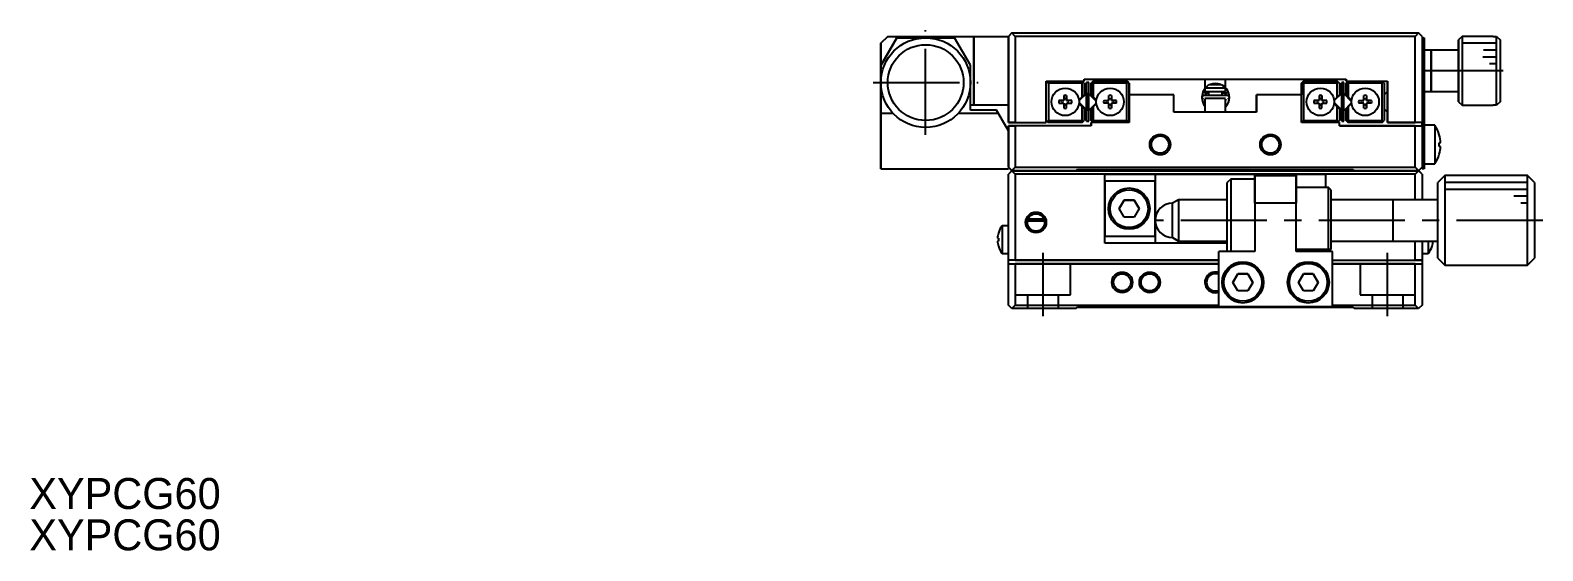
# Model space of a CAD drawing. Extents: x -29 to 387, y 4 to 271.
# Drawn here: x -28.6 to 190.7, y 4.2 to 79.8 of the extents above; entities that cross this region are included whole.
import ezdxf

# ---------------------------------------------------------------- set-up
doc = ezdxf.new("R2010")
doc.units = 0
doc.header["$LTSCALE"] = 10
doc.linetypes.add('CENTER', pattern=[2, 1.25, -0.25, 0.25, -0.25])
doc.linetypes.add('DASHED', pattern=[3.5, 2, -1.5])
doc.layers.get('0').update_dxf_attribs({"linetype": 'CONTINUOUS'})
doc.layers.add('CENTER', color=1, linetype='CENTER')
doc.styles.get("Standard").update_dxf_attribs({"font": 'FGP教科書体NT-M'})

msp = doc.modelspace()

# ---------------------------------------------------------------- linework, layer by layer
at = {"color": 7, "linetype": 'CONTINUOUS'}
for p, q in [((113.727637, 79.352877), (113.227637, 78.852877)), ((113.227637, 78.852877), (113.727637, 79.352877)), ((113.227637, 78.852877), (113.727637, 79.352877)), ((114.227637, 78.852877), (113.727637, 79.352877)), ((113.727637, 79.352877), (172.727637, 79.352877)), ((172.727637, 79.352877), (172.227637, 78.852877)), ((173.227637, 78.852877), (172.727637, 79.352877)), ((95.727637, 78.852877), (94.727637, 77.852877)), ((94.727637, 77.852877), (95.727637, 78.852877)), ((94.727637, 77.852877), (95.727637, 78.852877)), ((97.037038, 78.652877), (94.727637, 74.652877)), ((94.727637, 74.652877), (97.037038, 78.652877)), ((94.727637, 74.652877), (97.037038, 78.652877)), ((94.727637, 74.652877), (94.727637, 77.852877)), ((94.727637, 77.852877), (94.727637, 74.652877)), ((94.727637, 77.852877), (94.727637, 59.652877)), ((94.727637, 76.852877), (94.727637, 74.652877)), ((94.727637, 76.852877), (94.727637, 74.652877)), ((95.727637, 78.852877), (108.227637, 78.852877)), ((95.727637, 78.852877), (113.227637, 78.852877)), ((97.037038, 78.652877), (101.227637, 78.652877)), ((97.037038, 78.652877), (105.433408, 78.652877)), ((101.227637, 78.652877), (105.433408, 78.652877)), ((107.727637, 74.679157), (105.433408, 78.652877)), ((108.227637, 68.852877), (108.227637, 78.852877)), ((108.227637, 78.852877), (108.227637, 68.852877)), ((108.227637, 78.852877), (113.227637, 78.852877)), ((108.227637, 78.852877), (108.227637, 68.852877)), ((108.227637, 76.852877), (108.227637, 70.852877)), ((108.227637, 76.852877), (108.227637, 70.852877)), ((113.227637, 66.352877), (113.227637, 78.852877)), ((113.227637, 78.852877), (113.227637, 66.352877)), ((114.227637, 78.852877), (114.227637, 66.352877)), ((172.227637, 78.852877), (114.227637, 78.852877)), ((172.227637, 66.352877), (172.227637, 78.852877)), ((173.227637, 78.852877), (173.227637, 66.352877)), ((173.227637, 78.852877), (173.227637, 59.652877)), ((173.227637, 78.652877), (173.527637, 78.652877)), ((173.527637, 78.652877), (173.527637, 76.652877)), ((173.527637, 78.652877), (173.527637, 59.652877)), ((174.527637, 76.852877), (173.527637, 76.852877)), ((178.527637, 76.852877), (173.527637, 76.852877)), ((174.527637, 70.852877), (174.527637, 76.852877)), ((178.527637, 76.852877), (174.527637, 76.852877)), ((174.527637, 76.852877), (174.527637, 70.852877)), ((174.527637, 76.852877), (174.527637, 70.852877)), ((179.027637, 78.852877), (178.527637, 78.352877)), ((178.527637, 76.852877), (178.527637, 78.352877)), ((178.527637, 69.352877), (178.527637, 78.352877)), ((178.527637, 78.352877), (178.527637, 69.352877)), ((178.527637, 70.852877), (178.527637, 76.852877)), ((178.527637, 76.852877), (178.527637, 70.852877)), ((183.527637, 78.852877), (179.027637, 78.852877)), ((179.027637, 78.852877), (179.027637, 68.852877)), ((183.527637, 78.852877), (183.527637, 78.836851)), ((183.527637, 78.836851), (184.027637, 78.836851)), ((184.027637, 68.868903), (184.027637, 78.836851)), ((184.027637, 78.836851), (184.527637, 78.335064)), ((184.527637, 78.335064), (184.527637, 69.37069)), ((94.727637, 74.652877), (94.727637, 72.152877)), ((94.727637, 72.152877), (94.727637, 74.652877)), ((107.727637, 72.152877), (107.727637, 74.679157)), ((107.727637, 68.152877), (107.727637, 74.679157)), ((173.527637, 61.652877), (173.527637, 76.652877)), ((124.227637, 72.652877), (162.227637, 72.652877)), ((124.227637, 72.352877), (124.227637, 72.652877)), ((141.727637, 72.652877), (141.727637, 71.352877)), ((141.727637, 72.652877), (141.727637, 70.852877)), ((144.727637, 71.387366), (144.727637, 72.652877)), ((162.227637, 72.652877), (162.227637, 72.352877)), ((162.227637, 72.352877), (162.227637, 72.652877)), ((162.227637, 72.352877), (162.227637, 72.652877)), ((94.727637, 72.152877), (94.727637, 67.652877)), ((94.727637, 67.652877), (94.727637, 72.152877)), ((107.727637, 68.152877), (107.727637, 72.152877)), ((118.727637, 72.352877), (124.227637, 72.352877)), ((118.727637, 66.352877), (118.727637, 72.352877)), ((119.027637, 72.352877), (118.727637, 72.052877)), ((118.877637, 72.202877), (118.727637, 72.052877)), ((118.727637, 72.052877), (118.877637, 72.202877)), ((118.877637, 72.202877), (119.027637, 72.352877)), ((119.027637, 72.352877), (118.877637, 72.202877)), ((119.027637, 72.052877), (118.877637, 72.202877)), ((119.027637, 72.052877), (119.027637, 66.652877)), ((123.927637, 72.052877), (119.027637, 72.052877)), ((121.277637, 70.281586), (121.277637, 69.552877)), ((121.677637, 69.552877), (121.677637, 70.281586)), ((121.677637, 70.281586), (121.677637, 69.739269)), ((121.677637, 70.281586), (121.677637, 69.552877)), ((123.463383, 69.591226), (124.227637, 70.355479)), ((124.55086, 70.590314), (123.4902, 69.529654)), ((123.927637, 72.352877), (124.077637, 72.202877)), ((124.227637, 72.052877), (123.927637, 72.352877)), ((124.077637, 72.202877), (123.927637, 72.052877)), ((123.927637, 70.055479), (123.927637, 72.052877)), ((123.927637, 70.055479), (124.227637, 70.355479)), ((124.227637, 72.052877), (124.077637, 72.202877)), ((124.227637, 72.052877), (124.227637, 70.355479)), ((124.577637, 70.612772), (124.577637, 72.152877)), ((124.577637, 66.552877), (124.577637, 72.152877)), ((124.877637, 72.152877), (124.577637, 72.152877)), ((124.577637, 66.552877), (124.577637, 72.152877)), ((124.577637, 70.652877), (124.577637, 68.052877)), ((124.577637, 70.612772), (124.577637, 70.652877)), ((124.577637, 70.652877), (124.577637, 70.612772)), ((124.577637, 70.612772), (124.577637, 70.652877)), ((124.577637, 70.652877), (124.577637, 70.612772)), ((124.577637, 70.612772), (124.577637, 70.652877)), ((124.577637, 70.652877), (124.577637, 70.612772)), ((124.577637, 70.612772), (124.577637, 70.652877)), ((124.577637, 70.652877), (124.577637, 70.612772)), ((124.577637, 70.612772), (124.577637, 70.652877)), ((124.577637, 70.652877), (124.577637, 70.612772)), ((124.577637, 70.612772), (124.577637, 70.652877)), ((124.577637, 70.652877), (124.577637, 70.612772)), ((124.577637, 70.612772), (124.577637, 70.652877)), ((124.577637, 70.652877), (124.577637, 70.612772)), ((124.577637, 70.612772), (124.577637, 70.652877)), ((124.577637, 70.652877), (124.577637, 70.612772)), ((124.577637, 70.612772), (124.577637, 70.652877)), ((124.577637, 70.652877), (124.577637, 70.612772)), ((124.577637, 70.612772), (124.577637, 70.652877)), ((124.577637, 70.652877), (124.577637, 70.612772)), ((124.577637, 70.612772), (124.577637, 70.652877)), ((124.577637, 70.652877), (124.577637, 70.612772)), ((124.577637, 70.612772), (124.577637, 70.652877)), ((124.877637, 66.552877), (124.877637, 72.152877)), ((124.877637, 70.54638), (125.399388, 70.024629)), ((124.877637, 70.54638), (125.965073, 69.458943)), ((125.965073, 69.529654), (124.904413, 70.590314)), ((125.527637, 72.352877), (125.227637, 72.052877)), ((125.377637, 72.202877), (125.227637, 72.052877)), ((125.227637, 72.052877), (125.377637, 72.202877)), ((125.227637, 70.355479), (125.227637, 72.052877)), ((125.227637, 72.052877), (125.227637, 70.355479)), ((125.227637, 72.052877), (125.227637, 70.355479)), ((125.527637, 70.055479), (125.227637, 70.355479)), ((125.227637, 70.355479), (125.527637, 70.055479)), ((125.99189, 69.591226), (125.227637, 70.355479)), ((125.377637, 72.202877), (125.527637, 72.352877)), ((125.527637, 72.352877), (125.377637, 72.202877)), ((125.527637, 72.052877), (125.377637, 72.202877)), ((125.527637, 72.352877), (130.427637, 72.352877)), ((125.527637, 72.052877), (125.527637, 70.055479)), ((130.427637, 72.052877), (125.527637, 72.052877)), ((127.777637, 69.552877), (127.777637, 70.281586)), ((128.177637, 70.281586), (128.177637, 69.552877)), ((128.177637, 70.281586), (128.177637, 69.739269)), ((128.177637, 70.281586), (128.177637, 69.552877)), ((130.427637, 72.352877), (130.577637, 72.202877)), ((130.727637, 72.052877), (130.427637, 72.352877)), ((130.577637, 72.202877), (130.427637, 72.052877)), ((130.427637, 66.652877), (130.427637, 72.052877)), ((130.727637, 72.052877), (130.577637, 72.202877)), ((130.727637, 72.052877), (130.727637, 70.352877)), ((130.727637, 66.352877), (130.727637, 72.052877)), ((130.727637, 70.352877), (130.727637, 66.352877)), ((137.227637, 70.352877), (130.727637, 70.352877)), ((137.227637, 67.852877), (137.227637, 70.352877)), ((141.424659, 70.737255), (141.286133, 70.03479)), ((141.387589, 70.543794), (141.386375, 70.50681)), ((141.386375, 70.50681), (141.387007, 70.469813)), ((141.387007, 70.469813), (141.389486, 70.432894)), ((141.390649, 70.580674), (141.387589, 70.543794)), ((141.389486, 70.432894), (141.393805, 70.396141)), ((141.395546, 70.61736), (141.390649, 70.580674)), ((141.393805, 70.396141), (141.399953, 70.359645)), ((141.40227, 70.653762), (141.395546, 70.61736)), ((141.399953, 70.359645), (141.407915, 70.323496)), ((141.410805, 70.689792), (141.40227, 70.653762)), ((141.407915, 70.323496), (141.417673, 70.287781)), ((141.42113, 70.72536), (141.410805, 70.689792)), ((141.417673, 70.287781), (141.429203, 70.252588)), ((141.43322, 70.760378), (141.42113, 70.72536)), ((141.429203, 70.252588), (141.435774, 70.234821)), ((141.446273, 70.792959), (141.43322, 70.760378)), ((141.448062, 70.794982), (141.446273, 70.792959)), ((141.727393, 71.258036), (141.447361, 70.792675)), ((141.451397, 70.796323), (141.448062, 70.794982)), ((141.484521, 70.874252), (141.448511, 70.795305)), ((141.45122, 70.801799), (141.734411, 70.71411)), ((141.456257, 70.796974), (141.451397, 70.796323)), ((141.462609, 70.796929), (141.456257, 70.796974)), ((141.470408, 70.79619), (141.462609, 70.796929)), ((141.479603, 70.794762), (141.470408, 70.79619)), ((141.490131, 70.792653), (141.479603, 70.794762)), ((141.50192, 70.789879), (141.490131, 70.792653)), ((141.514891, 70.786458), (141.50192, 70.789879)), ((141.528955, 70.782413), (141.514891, 70.786458)), ((141.544018, 70.777772), (141.528955, 70.782413)), ((145.034619, 70.255251), (141.534619, 70.255251)), ((141.559976, 70.772566), (141.544018, 70.777772)), ((141.576722, 70.766831), (141.559976, 70.772566)), ((141.594142, 70.760605), (141.576722, 70.766831)), ((141.612118, 70.753932), (141.594142, 70.760605)), ((141.630528, 70.746855), (141.612118, 70.753932)), ((141.649247, 70.739423), (141.630528, 70.746855)), ((141.668148, 70.731687), (141.649247, 70.739423)), ((141.687103, 70.723698), (141.668148, 70.731687)), ((141.705983, 70.715512), (141.687103, 70.723698)), ((141.72466, 70.707183), (141.705983, 70.715512)), ((141.743007, 70.698769), (141.72466, 70.707183)), ((141.781953, 71.352877), (141.727637, 71.352877)), ((141.727637, 71.352877), (141.727637, 71.257637)), ((141.727637, 71.352877), (141.727637, 70.852877)), ((144.727637, 71.352877), (141.727637, 71.352877)), ((141.727637, 70.852877), (144.727637, 70.852877)), ((141.734411, 70.71411), (141.908736, 70.605485)), ((141.760901, 70.690326), (141.743007, 70.698769)), ((141.778219, 70.681911), (141.760901, 70.690326)), ((141.794844, 70.673582), (141.778219, 70.681911)), ((141.781953, 71.352877), (142.311121, 71.852877)), ((144.67332, 71.352877), (141.781953, 71.352877)), ((141.810664, 70.665395), (141.794844, 70.673582)), ((141.82557, 70.657406), (141.810664, 70.665395)), ((141.839463, 70.649668), (141.82557, 70.657406)), ((141.852247, 70.642235), (141.839463, 70.649668)), ((141.863836, 70.635157), (141.852247, 70.642235)), ((141.874151, 70.628481), (141.863836, 70.635157)), ((141.883122, 70.622254), (141.874151, 70.628481)), ((141.890689, 70.616517), (141.883122, 70.622254)), ((141.886378, 70.504543), (141.886882, 70.516966)), ((141.886515, 70.492116), (141.886378, 70.504543)), ((141.887292, 70.479717), (141.886515, 70.492116)), ((141.886882, 70.516966), (141.888026, 70.529348)), ((141.888705, 70.467382), (141.887292, 70.479717)), ((141.888026, 70.529348), (141.889807, 70.541657)), ((141.890749, 70.455143), (141.888705, 70.467382)), ((141.889807, 70.541657), (141.89222, 70.553857)), ((141.8968, 70.611309), (141.890689, 70.616517)), ((141.893416, 70.443034), (141.890749, 70.455143)), ((141.89222, 70.553857), (141.895258, 70.565915)), ((141.896697, 70.431087), (141.893416, 70.443034)), ((141.895258, 70.565915), (141.89891, 70.577798)), ((141.900582, 70.419332), (141.896697, 70.431087)), ((141.901413, 70.606666), (141.8968, 70.611309)), ((141.89891, 70.577798), (141.903166, 70.589475)), ((141.905056, 70.407802), (141.900582, 70.419332)), ((141.904498, 70.602619), (141.901413, 70.606666)), ((141.903166, 70.589475), (141.905889, 70.596103)), ((141.903465, 70.593226), (141.906382, 70.600044)), ((141.906215, 70.59764), (141.904498, 70.602619)), ((141.904801, 70.596387), (142.04636, 70.853164)), ((141.910105, 70.396523), (141.905056, 70.407802)), ((141.915714, 70.385525), (141.910105, 70.396523)), ((141.921866, 70.374834), (141.915714, 70.385525)), ((141.928541, 70.364476), (141.921866, 70.374834)), ((141.935721, 70.354475), (141.928541, 70.364476)), ((141.930512, 70.652877), (142.227637, 70.652877)), ((141.943385, 70.344853), (141.935721, 70.354475)), ((141.951512, 70.335632), (141.943385, 70.344853)), ((141.96008, 70.326833), (141.951512, 70.335632)), ((141.969066, 70.318474), (141.96008, 70.326833)), ((141.978446, 70.310573), (141.969066, 70.318474)), ((141.988197, 70.303148), (141.978446, 70.310573)), ((141.998295, 70.296212), (141.988197, 70.303148)), ((142.008714, 70.289781), (141.998295, 70.296212)), ((142.019429, 70.283868), (142.008714, 70.289781)), ((142.030415, 70.278483), (142.019429, 70.283868)), ((142.041646, 70.273639), (142.030415, 70.278483)), ((142.053095, 70.269344), (142.041646, 70.273639)), ((142.064736, 70.265608), (142.053095, 70.269344)), ((142.076543, 70.262437), (142.064736, 70.265608)), ((142.088488, 70.259838), (142.076543, 70.262437)), ((142.100545, 70.257816), (142.088488, 70.259838)), ((142.112686, 70.256376), (142.100545, 70.257816)), ((142.124883, 70.25552), (142.112686, 70.256376)), ((142.136466, 70.255251), (142.124883, 70.25552)), ((142.227637, 70.852877), (142.227637, 70.255251)), ((142.227637, 70.852877), (142.227637, 70.255251)), ((142.227637, 70.652877), (142.227637, 70.255251)), ((142.311121, 71.852877), (144.144152, 71.852877)), ((144.144152, 71.852877), (144.67332, 71.352877)), ((144.227637, 70.255251), (144.227637, 70.852877)), ((144.227637, 70.255251), (144.227637, 70.852877)), ((144.227637, 70.652877), (144.638718, 70.652877)), ((144.227637, 70.255251), (144.227637, 70.652877)), ((144.437675, 70.255301), (144.432772, 70.255251)), ((144.449895, 70.255836), (144.437675, 70.255301)), ((144.462077, 70.256958), (144.449895, 70.255836)), ((144.474196, 70.258665), (144.462077, 70.256958)), ((144.486223, 70.260954), (144.474196, 70.258665)), ((144.498131, 70.263821), (144.486223, 70.260954)), ((144.509892, 70.267261), (144.498131, 70.263821)), ((144.52148, 70.271267), (144.509892, 70.267261)), ((144.532866, 70.275833), (144.52148, 70.271267)), ((144.523477, 70.85291), (144.764716, 70.255261)), ((144.544023, 70.28095), (144.532866, 70.275833)), ((144.554926, 70.286607), (144.544023, 70.28095)), ((144.565547, 70.292795), (144.554926, 70.286607)), ((144.57586, 70.299499), (144.565547, 70.292795)), ((144.585839, 70.306708), (144.57586, 70.299499)), ((144.595459, 70.314406), (144.585839, 70.306708)), ((144.604694, 70.322577), (144.595459, 70.314406)), ((144.613519, 70.331203), (144.604694, 70.322577)), ((144.621911, 70.340265), (144.613519, 70.331203)), ((144.629846, 70.349743), (144.621911, 70.340265)), ((144.637302, 70.359616), (144.629846, 70.349743)), ((144.644258, 70.36986), (144.637302, 70.359616)), ((144.650692, 70.38045), (144.644258, 70.36986)), ((144.656586, 70.39136), (144.650692, 70.38045)), ((144.661922, 70.402563), (144.656586, 70.39136)), ((144.666683, 70.41403), (144.661922, 70.402563)), ((144.663348, 70.596103), (144.66807, 70.584223)), ((144.665245, 70.603435), (144.859629, 70.657169)), ((144.670853, 70.425732), (144.666683, 70.41403)), ((144.66807, 70.584223), (144.672042, 70.572488)), ((144.674421, 70.437637), (144.670853, 70.425732)), ((144.672042, 70.572488), (144.675411, 70.560557)), ((144.727637, 71.352877), (144.67332, 71.352877)), ((144.677374, 70.449714), (144.674421, 70.437637)), ((144.675411, 70.560557), (144.678166, 70.548459)), ((144.679702, 70.461929), (144.677374, 70.449714)), ((144.678166, 70.548459), (144.680296, 70.536228)), ((144.681399, 70.474249), (144.679702, 70.461929)), ((144.680296, 70.536228), (144.681795, 70.523896)), ((144.682459, 70.48664), (144.681399, 70.474249)), ((144.681795, 70.523896), (144.682657, 70.511499)), ((144.682879, 70.499068), (144.682459, 70.48664)), ((144.682657, 70.511499), (144.682879, 70.499068)), ((144.727637, 70.852877), (144.727637, 71.352877)), ((144.859629, 70.657169), (145.117593, 70.795381)), ((145.106889, 70.784516), (145.12329, 70.791421)), ((145.145586, 70.733151), (145.122965, 70.792959)), ((149.227637, 70.352877), (149.227637, 67.852877)), ((155.727637, 70.352877), (149.227637, 70.352877)), ((149.227637, 67.852877), (149.227637, 70.352877)), ((149.227637, 67.852877), (149.227637, 70.352877)), ((156.027637, 72.352877), (155.727637, 72.052877)), ((155.877637, 72.202877), (155.727637, 72.052877)), ((155.727637, 72.052877), (155.877637, 72.202877)), ((155.727637, 70.352877), (155.727637, 72.052877)), ((155.727637, 72.052877), (155.727637, 70.352877)), ((155.727637, 66.352877), (155.727637, 72.052877)), ((155.727637, 66.352877), (155.727637, 70.352877)), ((155.877637, 72.202877), (156.027637, 72.352877)), ((156.027637, 72.352877), (155.877637, 72.202877)), ((156.027637, 72.052877), (155.877637, 72.202877)), ((156.027637, 72.352877), (160.927637, 72.352877)), ((156.027637, 72.052877), (156.027637, 66.652877)), ((160.927637, 72.052877), (156.027637, 72.052877)), ((158.277637, 70.281586), (158.277637, 69.552877)), ((158.677637, 69.552877), (158.677637, 70.281586)), ((158.677637, 70.281586), (158.677637, 69.739269)), ((158.677637, 70.281586), (158.677637, 69.552877)), ((160.463383, 69.591226), (161.227637, 70.355479)), ((161.55086, 70.590314), (160.4902, 69.529654)), ((160.927637, 72.352877), (161.077637, 72.202877)), ((161.227637, 72.052877), (160.927637, 72.352877)), ((161.077637, 72.202877), (160.927637, 72.052877)), ((160.927637, 70.055479), (160.927637, 72.052877)), ((160.927637, 70.055479), (161.227637, 70.355479)), ((161.227637, 72.052877), (161.077637, 72.202877)), ((161.227637, 72.052877), (161.227637, 70.355479)), ((161.577637, 70.612772), (161.577637, 72.152877)), ((161.577637, 66.552877), (161.577637, 72.152877)), ((161.877637, 72.152877), (161.577637, 72.152877)), ((161.577637, 66.552877), (161.577637, 72.152877)), ((161.577637, 70.612772), (161.577637, 70.652877)), ((161.577637, 70.652877), (161.577637, 70.612772)), ((161.577637, 70.612772), (161.577637, 70.652877)), ((161.577637, 70.652877), (161.577637, 70.612772)), ((161.577637, 70.612772), (161.577637, 70.652877)), ((161.577637, 70.652877), (161.577637, 70.612772)), ((161.577637, 70.612772), (161.577637, 70.652877)), ((161.577637, 70.652877), (161.577637, 70.612772)), ((161.577637, 70.612772), (161.577637, 70.652877)), ((161.577637, 70.652877), (161.577637, 70.612772)), ((161.577637, 70.612772), (161.577637, 70.652877)), ((161.577637, 70.652877), (161.577637, 70.612772)), ((161.577637, 70.612772), (161.577637, 70.652877)), ((161.577637, 70.652877), (161.577637, 70.612772)), ((161.577637, 70.612772), (161.577637, 70.652877)), ((161.577637, 70.652877), (161.577637, 70.612772)), ((161.577637, 70.612772), (161.577637, 70.652877)), ((161.577637, 70.652877), (161.577637, 70.612772)), ((161.577637, 70.612772), (161.577637, 70.652877)), ((161.577637, 70.652877), (161.577637, 70.612772)), ((161.577637, 70.612772), (161.577637, 70.652877)), ((161.577637, 70.652877), (161.577637, 70.612772)), ((161.577637, 70.612772), (161.577637, 70.652877)), ((161.577637, 70.652877), (161.577637, 68.052877)), ((161.877637, 66.552877), (161.877637, 72.152877)), ((161.877637, 70.54638), (162.965073, 69.458943)), ((162.965073, 69.529654), (161.904413, 70.590314)), ((162.227637, 72.352877), (168.227637, 72.352877)), ((162.527637, 72.352877), (162.227637, 72.052877)), ((162.377637, 72.202877), (162.227637, 72.052877)), ((162.227637, 72.052877), (162.377637, 72.202877)), ((162.227637, 70.355479), (162.227637, 72.052877)), ((162.227637, 72.052877), (162.227637, 70.355479)), ((162.227637, 72.052877), (162.227637, 70.355479)), ((162.527637, 70.055479), (162.227637, 70.355479)), ((162.227637, 70.355479), (162.527637, 70.055479)), ((162.227637, 70.355479), (162.99189, 69.591226)), ((162.377637, 72.202877), (162.527637, 72.352877)), ((162.527637, 72.352877), (162.377637, 72.202877)), ((162.527637, 72.052877), (162.377637, 72.202877)), ((162.527637, 72.052877), (162.527637, 70.055479)), ((167.427637, 72.052877), (162.527637, 72.052877)), ((164.777637, 69.552877), (164.777637, 70.281586)), ((165.177637, 70.281586), (165.177637, 69.552877)), ((165.177637, 70.281586), (165.177637, 69.739269)), ((165.177637, 70.281586), (165.177637, 69.552877)), ((167.427637, 72.352877), (167.577637, 72.202877)), ((167.727637, 72.052877), (167.427637, 72.352877)), ((167.577637, 72.202877), (167.427637, 72.052877)), ((167.427637, 66.652877), (167.427637, 72.052877)), ((167.727637, 72.052877), (167.577637, 72.202877)), ((167.727637, 72.052877), (167.727637, 66.652877)), ((168.227637, 70.852877), (167.727637, 70.352877)), ((167.977637, 70.602877), (167.727637, 70.352877)), ((168.227637, 70.852877), (167.977637, 70.602877)), ((168.227637, 72.352877), (168.227637, 66.352877)), ((168.227637, 66.352877), (168.227637, 72.352877)), ((173.527637, 70.852877), (174.527637, 70.852877)), ((173.527637, 70.852877), (178.527637, 70.852877)), ((174.527637, 70.852877), (178.527637, 70.852877)), ((178.527637, 69.352877), (178.527637, 70.852877)), ((108.227637, 68.852877), (107.727637, 68.852877)), ((113.227637, 68.852877), (107.727637, 68.852877)), ((111.495586, 68.152877), (107.727637, 68.152877)), ((113.227637, 68.852877), (108.227637, 68.852877)), ((111.784261, 67.652877), (111.495586, 68.152877)), ((113.227637, 65.152877), (111.495586, 68.152877)), ((113.227637, 68.852877), (113.227637, 66.352877)), ((121.277637, 69.552877), (120.548928, 69.552877)), ((120.548928, 69.552877), (121.091244, 69.552877)), ((120.548928, 69.552877), (121.277637, 69.552877)), ((120.548928, 69.152877), (121.277637, 69.152877)), ((121.091244, 69.552877), (121.277637, 69.552877)), ((121.277637, 69.152877), (121.277637, 68.424168)), ((121.677637, 69.739269), (121.677637, 69.552877)), ((122.406345, 69.552877), (121.677637, 69.552877)), ((121.677637, 69.552877), (121.864029, 69.552877)), ((122.406345, 69.552877), (121.677637, 69.552877)), ((121.677637, 68.424168), (121.677637, 69.152877)), ((121.677637, 69.152877), (122.406345, 69.152877)), ((121.677637, 69.152877), (121.677637, 68.966485)), ((121.677637, 68.424168), (121.677637, 69.152877)), ((121.677637, 68.424168), (121.677637, 68.966485)), ((122.406345, 69.552877), (121.864029, 69.552877)), ((123.463383, 69.591226), (123.927637, 70.055479)), ((123.927637, 68.650275), (123.463383, 69.114529)), ((124.227637, 68.350275), (123.463383, 69.114529)), ((124.577637, 68.159374), (123.4902, 69.246811)), ((124.055885, 68.681126), (123.4902, 69.246811)), ((124.577637, 68.159374), (123.4902, 69.246811)), ((123.4902, 69.1761), (124.55086, 68.11544)), ((123.927637, 66.652877), (123.927637, 68.650275)), ((124.227637, 68.350275), (123.927637, 68.650275)), ((124.577637, 68.159374), (124.055885, 68.681126)), ((124.227637, 68.350275), (124.227637, 66.652877)), ((124.577637, 68.052877), (124.577637, 68.159374)), ((124.577637, 68.159374), (124.577637, 68.052877)), ((124.577637, 68.052877), (124.577637, 68.092982)), ((124.577637, 68.092982), (124.577637, 68.052877)), ((124.577637, 68.052877), (124.577637, 68.092982)), ((124.577637, 68.092982), (124.577637, 68.052877)), ((124.577637, 68.052877), (124.577637, 68.092982)), ((124.577637, 68.092982), (124.577637, 68.052877)), ((124.577637, 68.052877), (124.577637, 68.092982)), ((124.577637, 68.092982), (124.577637, 68.052877)), ((124.577637, 68.052877), (124.577637, 68.092982)), ((124.577637, 68.092982), (124.577637, 68.052877)), ((124.577637, 68.052877), (124.577637, 68.092982)), ((124.577637, 68.092982), (124.577637, 68.052877)), ((124.577637, 68.052877), (124.577637, 68.092982)), ((124.577637, 68.092982), (124.577637, 68.052877)), ((124.577637, 68.052877), (124.577637, 68.092982)), ((124.577637, 68.092982), (124.577637, 68.052877)), ((124.577637, 68.052877), (124.577637, 68.092982)), ((124.577637, 68.092982), (124.577637, 68.052877)), ((124.577637, 68.052877), (124.577637, 68.092982)), ((124.577637, 68.092982), (124.577637, 68.052877)), ((124.577637, 68.052877), (124.577637, 68.092982)), ((124.577637, 66.552877), (124.577637, 68.092982)), ((124.904413, 68.11544), (125.965073, 69.1761)), ((125.227637, 68.350275), (125.99189, 69.114528)), ((125.527637, 68.650275), (125.227637, 68.350275)), ((125.227637, 68.350275), (125.527637, 68.650275)), ((125.227637, 66.652877), (125.227637, 68.350275)), ((125.227637, 68.350275), (125.227637, 66.652877)), ((125.227637, 68.350275), (125.227637, 66.652877)), ((125.399388, 70.024629), (125.965073, 69.458943)), ((125.527637, 70.055479), (125.99189, 69.591226)), ((125.99189, 69.591226), (125.527637, 70.055479)), ((125.99189, 69.114528), (125.527637, 68.650275)), ((125.527637, 68.650275), (125.99189, 69.114528)), ((125.527637, 68.650275), (125.527637, 66.652877)), ((127.048928, 69.552877), (127.777637, 69.552877)), ((127.048928, 69.552877), (127.591244, 69.552877)), ((127.048928, 69.552877), (127.777637, 69.552877)), ((127.777637, 69.152877), (127.048928, 69.152877)), ((127.777637, 69.552877), (127.591244, 69.552877)), ((127.777637, 68.424168), (127.777637, 69.152877)), ((128.177637, 69.552877), (128.177637, 69.739269)), ((128.177637, 69.552877), (128.906345, 69.552877)), ((128.364029, 69.552877), (128.177637, 69.552877)), ((128.906345, 69.552877), (128.177637, 69.552877)), ((128.177637, 69.152877), (128.177637, 68.424168)), ((128.906345, 69.152877), (128.177637, 69.152877)), ((128.177637, 68.966485), (128.177637, 69.152877)), ((128.177637, 68.424168), (128.177637, 69.152877)), ((128.177637, 68.424168), (128.177637, 68.966485)), ((128.906345, 69.552877), (128.364029, 69.552877)), ((144.727637, 69.852877), (141.727637, 69.852877)), ((141.727637, 69.755251), (141.727637, 67.852877)), ((144.727637, 67.852877), (144.727637, 69.755251)), ((144.727637, 67.852877), (144.727637, 69.755251)), ((144.727637, 69.593829), (144.727637, 69.652877)), ((144.764444, 69.755236), (144.728016, 69.593718)), ((158.277637, 69.552877), (157.548928, 69.552877)), ((157.548928, 69.552877), (158.091244, 69.552877)), ((157.548928, 69.552877), (158.277637, 69.552877)), ((157.548928, 69.152877), (158.277637, 69.152877)), ((158.091244, 69.552877), (158.277637, 69.552877)), ((158.277637, 69.152877), (158.277637, 68.424168)), ((158.677637, 69.739269), (158.677637, 69.552877)), ((159.406345, 69.552877), (158.677637, 69.552877)), ((158.677637, 69.552877), (158.864029, 69.552877)), ((159.406345, 69.552877), (158.677637, 69.552877)), ((158.677637, 68.424168), (158.677637, 69.152877)), ((158.677637, 69.152877), (159.406345, 69.152877)), ((158.677637, 69.152877), (158.677637, 68.966485)), ((158.677637, 68.424168), (158.677637, 69.152877)), ((158.677637, 68.424168), (158.677637, 68.966485)), ((159.406345, 69.552877), (158.864029, 69.552877)), ((160.463383, 69.591226), (160.927637, 70.055479)), ((160.927637, 68.650275), (160.463383, 69.114528)), ((161.227637, 68.350275), (160.463383, 69.114528)), ((161.577637, 68.159374), (160.4902, 69.246811)), ((161.055885, 68.681126), (160.4902, 69.246811)), ((161.577637, 68.159374), (160.4902, 69.246811)), ((160.4902, 69.1761), (161.55086, 68.11544)), ((160.927637, 66.652877), (160.927637, 68.650275)), ((161.227637, 68.350275), (160.927637, 68.650275)), ((161.577637, 68.159374), (161.055885, 68.681126)), ((161.227637, 68.350275), (161.227637, 66.652877)), ((161.577637, 68.159374), (161.577637, 68.052877)), ((161.577637, 68.052877), (161.577637, 68.159374)), ((161.577637, 68.052877), (161.577637, 68.092982)), ((161.577637, 68.092982), (161.577637, 68.052877)), ((161.577637, 68.052877), (161.577637, 68.092982)), ((161.577637, 68.092982), (161.577637, 68.052877)), ((161.577637, 68.052877), (161.577637, 68.092982)), ((161.577637, 68.092982), (161.577637, 68.052877)), ((161.577637, 68.052877), (161.577637, 68.092982)), ((161.577637, 68.092982), (161.577637, 68.052877)), ((161.577637, 68.052877), (161.577637, 68.092982)), ((161.577637, 68.092982), (161.577637, 68.052877)), ((161.577637, 68.052877), (161.577637, 68.092982)), ((161.577637, 68.092982), (161.577637, 68.052877)), ((161.577637, 68.052877), (161.577637, 68.092982)), ((161.577637, 68.092982), (161.577637, 68.052877)), ((161.577637, 68.052877), (161.577637, 68.092982)), ((161.577637, 68.092982), (161.577637, 68.052877)), ((161.577637, 68.052877), (161.577637, 68.092982)), ((161.577637, 68.092982), (161.577637, 68.052877)), ((161.577637, 68.052877), (161.577637, 68.092982)), ((161.577637, 68.092982), (161.577637, 68.052877)), ((161.577637, 68.052877), (161.577637, 68.092982)), ((161.577637, 66.552877), (161.577637, 68.092982)), ((161.904413, 68.11544), (162.965073, 69.1761)), ((162.99189, 69.114528), (162.227637, 68.350275)), ((162.527637, 68.650275), (162.227637, 68.350275)), ((162.227637, 68.350275), (162.527637, 68.650275)), ((162.227637, 66.652877), (162.227637, 68.350275)), ((162.227637, 68.350275), (162.227637, 66.652877)), ((162.227637, 68.350275), (162.227637, 66.652877)), ((162.99189, 69.591226), (162.527637, 70.055479)), ((162.527637, 70.055479), (162.99189, 69.591226)), ((162.527637, 68.650275), (162.99189, 69.114528)), ((162.99189, 69.114528), (162.527637, 68.650275)), ((162.527637, 68.650275), (162.527637, 66.652877)), ((164.048928, 69.552877), (164.777637, 69.552877)), ((164.048928, 69.552877), (164.591244, 69.552877)), ((164.048928, 69.552877), (164.777637, 69.552877)), ((164.777637, 69.152877), (164.048928, 69.152877)), ((164.777637, 69.552877), (164.591244, 69.552877)), ((164.777637, 68.424168), (164.777637, 69.152877)), ((165.177637, 69.552877), (165.177637, 69.739269)), ((165.177637, 69.552877), (165.906345, 69.552877)), ((165.364029, 69.552877), (165.177637, 69.552877)), ((165.906345, 69.552877), (165.177637, 69.552877)), ((165.177637, 69.152877), (165.177637, 68.424168)), ((165.906345, 69.152877), (165.177637, 69.152877)), ((165.177637, 68.966485), (165.177637, 69.152877)), ((165.177637, 68.424168), (165.177637, 69.152877)), ((165.177637, 68.424168), (165.177637, 68.966485)), ((165.906345, 69.552877), (165.364029, 69.552877)), ((167.727637, 68.352877), (167.977637, 68.102877)), ((167.727637, 68.352877), (168.227637, 67.852877)), ((167.977637, 68.102877), (168.227637, 67.852877)), ((178.527637, 69.352877), (179.027637, 68.852877)), ((179.027637, 68.852877), (183.527637, 68.852877)), ((184.027637, 68.868903), (183.527637, 68.868903)), ((183.527637, 68.868903), (183.527637, 68.852877)), ((184.527637, 69.37069), (184.027637, 68.868903)), ((94.727637, 59.652877), (94.727637, 67.652877)), ((96.537221, 67.652877), (94.727637, 67.652877)), ((94.727637, 65.902877), (94.727637, 67.652877)), ((94.727637, 66.152877), (94.727637, 65.909914)), ((94.727637, 66.152877), (94.727637, 65.924516)), ((94.727637, 66.152877), (94.727637, 65.902877)), ((94.727637, 66.152877), (94.727637, 65.902877)), ((94.727637, 65.924516), (94.727637, 65.902877)), ((94.727637, 65.909914), (94.727637, 63.551595)), ((111.784261, 67.652877), (105.918052, 67.652877)), ((113.227637, 65.152877), (111.784261, 67.652877)), ((114.227637, 66.352877), (113.227637, 66.352877)), ((113.227637, 66.352877), (118.727637, 66.352877)), ((113.227637, 59.852877), (113.227637, 65.852877)), ((113.227637, 65.852877), (114.227637, 65.852877)), ((113.227637, 65.852877), (113.227637, 65.152877)), ((113.227637, 65.852877), (113.227637, 59.852877)), ((125.227637, 65.852877), (113.227637, 65.852877)), ((114.227637, 66.352877), (118.727637, 66.352877)), ((114.227637, 65.852877), (114.227637, 59.852877)), ((125.227637, 65.852877), (114.227637, 65.852877)), ((118.727637, 66.652877), (118.877637, 66.502877)), ((118.877637, 66.502877), (118.727637, 66.652877)), ((119.027637, 66.352877), (118.727637, 66.652877)), ((118.877637, 66.502877), (119.027637, 66.652877)), ((119.027637, 66.352877), (118.877637, 66.502877)), ((118.877637, 66.502877), (119.027637, 66.352877)), ((119.027637, 66.652877), (123.927637, 66.652877)), ((123.927637, 66.352877), (119.027637, 66.352877)), ((123.927637, 66.652877), (124.077637, 66.502877)), ((123.927637, 66.352877), (124.227637, 66.652877)), ((124.077637, 66.502877), (123.927637, 66.352877)), ((124.077637, 66.502877), (124.227637, 66.652877)), ((124.577637, 66.552877), (124.877637, 66.552877)), ((125.227637, 66.652877), (125.377637, 66.502877)), ((125.377637, 66.502877), (125.227637, 66.652877)), ((125.527637, 66.352877), (125.227637, 66.652877)), ((125.227637, 66.352877), (125.227637, 65.852877)), ((130.727637, 66.352877), (125.227637, 66.352877)), ((125.227637, 65.852877), (125.227637, 66.352877)), ((125.227637, 65.852877), (125.227637, 66.352877)), ((125.377637, 66.502877), (125.527637, 66.652877)), ((125.527637, 66.352877), (125.377637, 66.502877)), ((125.377637, 66.502877), (125.527637, 66.352877)), ((125.527637, 66.652877), (130.427637, 66.652877)), ((130.427637, 66.652877), (130.577637, 66.502877)), ((130.427637, 66.352877), (130.727637, 66.652877)), ((130.577637, 66.502877), (130.427637, 66.352877)), ((130.577637, 66.502877), (130.727637, 66.652877)), ((130.727637, 66.352877), (130.727637, 66.652877)), ((142.152637, 67.852877), (137.227637, 67.852877)), ((149.227637, 67.852877), (137.227637, 67.852877)), ((144.302637, 67.852877), (142.152637, 67.852877)), ((149.227637, 67.852877), (144.302637, 67.852877)), ((155.727637, 66.652877), (155.877637, 66.502877)), ((155.877637, 66.502877), (155.727637, 66.652877)), ((156.027637, 66.352877), (155.727637, 66.652877)), ((161.227637, 66.352877), (155.727637, 66.352877)), ((155.877637, 66.502877), (156.027637, 66.652877)), ((156.027637, 66.352877), (155.877637, 66.502877)), ((155.877637, 66.502877), (156.027637, 66.352877)), ((156.027637, 66.652877), (160.927637, 66.652877)), ((160.927637, 66.652877), (161.077637, 66.502877)), ((160.927637, 66.352877), (161.227637, 66.652877)), ((161.077637, 66.502877), (160.927637, 66.352877)), ((161.077637, 66.502877), (161.227637, 66.652877)), ((161.227637, 65.852877), (161.227637, 66.352877)), ((172.227637, 65.852877), (161.227637, 65.852877)), ((161.227637, 65.852877), (173.227637, 65.852877)), ((161.577637, 66.552877), (161.877637, 66.552877)), ((162.227637, 66.652877), (162.377637, 66.502877)), ((162.377637, 66.502877), (162.227637, 66.652877)), ((162.527637, 66.352877), (162.227637, 66.652877)), ((162.377637, 66.502877), (162.527637, 66.652877)), ((162.527637, 66.352877), (162.377637, 66.502877)), ((162.377637, 66.502877), (162.527637, 66.352877)), ((162.527637, 66.652877), (167.427637, 66.652877)), ((167.427637, 66.352877), (162.527637, 66.352877)), ((167.427637, 66.652877), (167.577637, 66.502877)), ((167.427637, 66.352877), (167.727637, 66.652877)), ((167.577637, 66.502877), (167.427637, 66.352877)), ((167.577637, 66.502877), (167.727637, 66.652877)), ((168.227637, 66.352877), (168.227637, 67.852877)), ((168.227637, 66.352877), (172.227637, 66.352877)), ((173.227637, 66.352877), (168.227637, 66.352877)), ((173.227637, 66.352877), (172.227637, 66.352877)), ((172.227637, 59.852877), (172.227637, 65.852877)), ((172.227637, 65.852877), (173.227637, 65.852877)), ((173.227637, 65.852877), (173.227637, 66.352877)), ((173.227637, 65.852877), (173.227637, 66.352877)), ((173.227637, 65.852877), (173.227637, 59.852877)), ((175.0701, 65.952877), (173.527637, 65.952877)), ((175.0701, 65.952877), (175.0701, 60.352877)), ((175.720841, 64.552016), (175.72701, 64.555025)), ((94.727637, 63.551595), (94.727637, 63.152877)), ((94.727637, 63.152877), (94.727637, 60.152877)), ((173.527637, 61.652877), (173.527637, 59.652877)), ((175.720841, 63.412877), (175.914098, 63.412877)), ((175.720841, 62.892877), (175.720841, 63.412877)), ((175.914098, 62.892877), (175.720841, 62.892877)), ((175.72701, 61.750729), (175.720841, 61.753738)), ((94.727637, 59.652877), (94.727637, 60.402877)), ((94.727637, 60.402877), (94.727637, 60.152877)), ((94.727637, 60.402877), (94.727637, 60.152877)), ((94.727637, 60.39584), (94.727637, 60.152877)), ((94.727637, 59.652877), (113.227637, 59.652877)), ((113.727637, 59.352877), (113.227637, 59.852877)), ((113.227637, 59.852877), (113.727637, 59.352877)), ((114.227637, 59.852877), (113.227637, 58.852877)), ((114.227637, 58.852877), (113.227637, 59.852877)), ((113.727637, 59.352877), (113.227637, 58.852877)), ((113.527637, 59.552877), (113.727637, 59.352877)), ((113.727637, 59.352877), (113.527637, 59.552877)), ((114.227637, 59.852877), (113.727637, 59.352877)), ((123.027637, 59.352877), (113.727637, 59.352877)), ((114.227637, 58.852877), (113.727637, 59.352877)), ((113.727637, 59.352877), (123.027637, 59.352877)), ((113.727637, 59.352877), (172.727637, 59.352877)), ((114.227637, 59.852877), (172.227637, 59.852877)), ((123.027637, 59.352877), (123.227637, 59.552877)), ((123.027637, 59.352877), (163.427637, 59.352877)), ((123.227637, 59.552877), (163.227637, 59.552877)), ((163.227637, 59.552877), (163.427637, 59.352877)), ((163.227637, 59.552877), (163.427637, 59.352877)), ((163.227637, 59.552877), (163.427637, 59.352877)), ((172.727637, 59.352877), (163.427637, 59.352877)), ((163.427637, 59.352877), (172.727637, 59.352877)), ((172.727637, 59.352877), (172.227637, 59.852877)), ((173.227637, 58.852877), (172.227637, 59.852877)), ((173.227637, 59.852877), (172.227637, 58.852877)), ((172.727637, 59.352877), (172.227637, 58.852877)), ((173.227637, 59.852877), (172.727637, 59.352877)), ((173.227637, 58.852877), (172.727637, 59.352877)), ((173.227637, 59.652877), (173.227637, 59.852877)), ((173.227637, 59.652877), (173.227637, 59.852877)), ((173.527637, 59.652877), (173.227637, 59.652877)), ((173.527637, 60.352877), (175.0701, 60.352877)), ((113.227637, 46.352877), (113.227637, 58.852877)), ((113.227637, 39.852877), (113.227637, 58.852877)), ((114.227637, 58.852877), (114.227637, 46.352877)), ((127.227637, 58.852877), (114.227637, 58.852877)), ((172.227637, 58.852877), (114.227637, 58.852877)), ((127.227637, 58.852877), (134.527637, 58.852877)), ((127.227637, 57.852877), (127.227637, 58.852877)), ((127.227637, 48.852877), (127.227637, 58.852877)), ((134.527637, 57.852877), (127.227637, 57.852877)), ((127.227637, 57.852877), (127.227637, 49.852877)), ((134.527637, 58.852877), (134.527637, 57.852877)), ((134.527637, 58.852877), (159.227637, 58.852877)), ((134.527637, 58.852877), (134.527637, 48.852877)), ((134.527637, 49.852877), (134.527637, 57.852877)), ((145.477637, 58.152877), (144.977637, 57.652877)), ((144.977637, 47.652877), (144.977637, 57.652877)), ((145.477637, 58.152877), (145.477637, 47.652877)), ((148.977637, 58.152877), (145.477637, 58.152877)), ((148.977637, 54.652877), (148.977637, 58.652877)), ((148.977637, 58.652877), (154.977637, 58.652877)), ((148.977637, 58.652877), (148.977637, 47.652877)), ((154.977637, 58.652877), (154.977637, 54.652877)), ((154.977637, 47.652877), (154.977637, 58.652877)), ((172.227637, 58.852877), (159.227637, 58.852877)), ((159.227637, 58.852877), (159.227637, 56.902877)), ((172.227637, 55.152877), (172.227637, 58.852877)), ((173.227637, 58.852877), (173.227637, 55.152877)), ((176.527637, 58.652877), (175.527637, 57.652877)), ((175.527637, 52.103066), (175.527637, 57.652877)), ((175.527637, 46.652877), (175.527637, 57.652877)), ((176.527637, 58.652877), (176.527637, 52.094009)), ((188.527637, 58.652877), (176.527637, 58.652877)), ((176.527637, 58.652877), (176.527637, 45.652877)), ((188.527637, 45.652877), (188.527637, 58.652877)), ((189.527637, 57.652877), (188.527637, 58.652877)), ((189.527637, 57.652877), (189.527637, 46.652877)), ((129.284261, 53.852877), (130.005949, 55.102877)), ((130.005949, 55.102877), (129.284261, 53.852877)), ((130.005949, 55.102877), (129.284261, 53.852877)), ((130.005949, 55.102877), (131.449324, 55.102877)), ((131.449324, 55.102877), (130.005949, 55.102877)), ((131.449324, 55.102877), (130.005949, 55.102877)), ((131.449324, 55.102877), (132.171012, 53.852877)), ((132.171012, 53.852877), (131.449324, 55.102877)), ((132.171012, 53.852877), (131.449324, 55.102877)), ((137.893662, 55.152877), (137.027637, 54.652877)), ((137.460649, 54.902877), (137.027637, 54.652877)), ((137.893662, 55.152877), (137.460649, 54.902877)), ((137.893662, 55.152877), (137.893662, 52.125707)), ((144.977637, 55.152877), (137.893662, 55.152877)), ((137.893662, 55.152877), (137.893662, 49.152877)), ((159.677637, 56.902877), (154.977637, 56.902877)), ((159.677637, 47.902877), (159.677637, 56.902877)), ((159.977637, 56.602877), (159.677637, 56.902877)), ((159.977637, 56.602877), (159.977637, 47.902877)), ((169.032637, 55.152877), (159.977637, 55.152877)), ((175.527637, 55.152877), (159.977637, 55.152877)), ((175.527637, 55.152877), (169.022637, 55.152877)), ((169.027637, 49.152872), (169.027637, 55.152882)), ((130.005949, 52.602877), (129.284261, 53.852877)), ((132.171012, 53.852877), (131.449324, 52.602877)), ((137.027637, 52.130236), (137.027637, 54.652877)), ((137.027637, 49.652877), (137.027637, 54.652877)), ((154.977637, 54.652877), (148.977637, 54.652877)), ((148.977637, 54.652877), (148.977637, 47.652877)), ((154.977637, 47.652877), (154.977637, 54.652877)), ((112.329637, 51.352877), (112.329637, 47.352877)), ((113.227637, 51.352877), (112.329637, 51.352877)), ((118.461533, 52.052877), (115.99374, 52.052877)), ((116.081993, 52.352877), (118.37328, 52.352877)), ((131.449324, 52.602877), (130.005949, 52.602877)), ((137.027637, 49.652877), (137.027637, 52.130236)), ((137.893662, 52.125707), (137.893662, 49.152877)), ((175.527637, 46.652877), (175.527637, 52.103066)), ((176.527637, 52.094009), (176.527637, 45.652877)), ((111.640161, 49.552877), (111.771904, 49.552877)), ((111.771904, 49.152877), (111.640161, 49.152877)), ((111.771904, 50.302877), (111.771904, 50.281586)), ((111.771904, 49.552877), (111.771904, 49.152877)), ((111.771904, 48.424168), (111.771904, 48.402877)), ((127.227637, 49.852877), (134.527637, 49.852877)), ((127.227637, 48.852877), (127.227637, 49.852877)), ((134.527637, 48.852877), (127.227637, 48.852877)), ((144.977637, 48.852877), (127.227637, 48.852877)), ((134.527637, 49.852877), (134.527637, 48.852877)), ((144.977637, 48.852877), (134.527637, 48.852877)), ((137.027637, 49.652877), (137.460649, 49.402877)), ((137.027637, 49.652877), (137.893662, 49.152877)), ((137.460649, 49.402877), (137.893662, 49.152877)), ((137.893662, 49.152877), (144.977637, 49.152877)), ((159.977637, 49.152877), (169.027637, 49.152877)), ((159.977637, 49.152877), (175.527637, 49.152877)), ((169.022637, 49.152877), (169.027637, 49.152877)), ((169.027637, 49.152877), (169.032637, 49.152877)), ((169.027637, 49.152877), (175.527637, 49.152877)), ((172.227637, 46.352877), (172.227637, 49.152877)), ((173.227637, 49.152877), (173.227637, 46.352877)), ((173.227637, 49.152877), (173.227637, 39.852877)), ((174.125636, 49.152877), (174.125636, 47.352877)), ((174.683369, 48.424168), (174.683369, 48.402877)), ((112.329637, 47.352877), (113.227637, 47.352877)), ((113.227637, 45.852877), (113.227637, 46.352877)), ((114.227637, 46.352877), (113.227637, 46.352877)), ((143.727637, 46.352877), (113.227637, 46.352877)), ((114.227637, 46.352877), (143.727637, 46.352877)), ((143.727637, 39.652877), (143.727637, 47.652877)), ((148.977637, 47.652877), (143.727637, 47.652877)), ((159.677637, 47.902877), (154.977637, 47.902877)), ((159.977637, 47.902877), (154.977637, 47.902877)), ((160.227637, 47.652877), (154.977637, 47.652877)), ((159.977637, 47.902877), (159.677637, 47.902877)), ((160.227637, 39.652877), (160.227637, 47.652877)), ((160.227637, 46.352877), (172.227637, 46.352877)), ((160.227637, 46.352877), (173.227637, 46.352877)), ((173.227637, 46.352877), (172.227637, 46.352877)), ((173.227637, 47.352877), (174.125636, 47.352877)), ((173.227637, 46.352877), (173.227637, 45.852877)), ((175.527637, 46.652877), (176.527637, 45.652877)), ((188.527637, 45.652877), (189.527637, 46.652877)), ((113.227637, 39.852877), (113.227637, 45.852877)), ((113.227637, 45.852877), (114.227637, 45.852877)), ((113.227637, 45.852877), (143.727637, 45.852877)), ((114.227637, 45.852877), (114.227637, 39.852877)), ((143.727637, 45.852877), (114.227637, 45.852877)), ((145.784261, 43.152877), (146.505949, 44.402877)), ((146.505949, 44.402877), (145.784261, 43.152877)), ((146.505949, 44.402877), (145.784261, 43.152877)), ((146.505949, 44.402877), (147.949324, 44.402877)), ((147.949324, 44.402877), (146.505949, 44.402877)), ((147.949324, 44.402877), (146.505949, 44.402877)), ((147.949324, 44.402877), (148.671012, 43.152877)), ((148.671012, 43.152877), (147.949324, 44.402877)), ((148.671012, 43.152877), (147.949324, 44.402877)), ((155.284261, 43.152877), (156.005949, 44.402877)), ((156.005949, 44.402877), (155.284261, 43.152877)), ((156.005949, 44.402877), (155.284261, 43.152877)), ((156.005949, 44.402877), (157.449324, 44.402877)), ((157.449324, 44.402877), (156.005949, 44.402877)), ((157.449324, 44.402877), (156.005949, 44.402877)), ((157.449324, 44.402877), (158.171012, 43.152877)), ((158.171012, 43.152877), (157.449324, 44.402877)), ((158.171012, 43.152877), (157.449324, 44.402877)), ((172.227637, 45.852877), (160.227637, 45.852877)), ((160.227637, 45.852877), (173.227637, 45.852877)), ((172.227637, 39.852877), (172.227637, 45.852877)), ((172.227637, 45.852877), (173.227637, 45.852877)), ((173.227637, 45.852877), (173.227637, 39.852877)), ((176.527637, 45.652877), (188.527637, 45.652877)), ((146.505949, 41.902877), (145.784261, 43.152877)), ((147.949324, 41.902877), (146.505949, 41.902877)), ((148.671012, 43.152877), (147.949324, 41.902877)), ((156.005949, 41.902877), (155.284261, 43.152877)), ((157.449324, 41.902877), (156.005949, 41.902877)), ((158.171012, 43.152877), (157.449324, 41.902877)), ((113.727637, 39.352877), (113.227637, 39.852877)), ((114.227637, 39.852877), (113.727637, 39.352877)), ((114.227637, 39.852877), (143.727637, 39.852877)), ((123.027637, 39.352877), (123.227637, 39.552877)), ((123.227637, 39.552877), (163.227637, 39.552877)), ((143.727637, 39.652877), (160.227637, 39.652877)), ((160.227637, 39.852877), (172.227637, 39.852877)), ((163.227637, 39.552877), (163.427637, 39.352877)), ((172.727637, 39.352877), (172.227637, 39.852877)), ((173.227637, 39.852877), (172.727637, 39.352877)), ((123.027637, 39.352877), (113.727637, 39.352877)), ((172.727637, 39.352877), (163.427637, 39.352877))]:
    msp.add_line(p, q, dxfattribs=at)
at = {"color": 3, "linetype": 'CONTINUOUS'}
for p, q in [((184.027637, 77.852877), (179.027637, 77.852877)), ((184.027637, 76.852877), (182.127637, 76.852877)), ((184.027637, 75.852877), (182.027637, 75.852877)), ((184.027637, 74.852877), (183.027637, 74.852877)), ((188.527637, 57.652877), (176.527637, 57.652877)), ((188.527637, 56.652877), (176.527637, 56.652877)), ((188.527637, 55.652877), (186.527637, 55.652877)), ((188.527637, 54.652877), (187.527637, 54.652877))]:
    msp.add_line(p, q, dxfattribs=at)
at = {"color": 3, "linetype": 'DASHED'}
for p, q in [((122.227637, 41.352877), (122.227637, 45.852877)), ((164.227637, 45.852877), (164.227637, 41.352877)), ((114.227637, 41.352877), (118.227637, 41.352877)), ((114.227637, 41.352877), (122.227637, 41.352877)), ((115.977637, 41.352877), (115.977637, 39.352877)), ((118.227637, 41.352877), (122.227637, 41.352877)), ((120.477637, 39.352877), (120.477637, 41.352877)), ((164.227637, 41.352877), (168.227637, 41.352877)), ((164.227637, 41.352877), (172.227637, 41.352877)), ((165.977637, 41.352877), (165.977637, 39.352877)), ((168.227637, 41.352877), (172.227637, 41.352877)), ((170.477637, 39.352877), (170.477637, 41.352877))]:
    msp.add_line(p, q, dxfattribs=at)
at = {"color": 7, "linetype": 'CONTINUOUS'}
for centre, radius in [((101.227637, 72.152877), 6.5), ((101.227637, 72.152877), 5.5), ((121.477637, 69.352877), 2), ((127.977637, 69.352877), 2), ((158.477637, 69.352877), 2), ((164.977637, 69.352877), 2), ((135.227637, 63.152877), 1.25), ((151.227637, 63.152877), 1.25), ((130.727637, 53.852877), 3), ((130.727637, 53.852877), 2.75), ((117.227637, 51.852877), 1.25), ((147.227637, 43.152877), 3), ((156.727637, 43.152877), 3), ((129.727637, 43.152877), 1.25), ((133.727637, 43.152877), 1.25), ((147.227637, 43.152877), 2.75), ((156.727637, 43.152877), 2.75)]:
    msp.add_circle(centre, radius, dxfattribs=at)
at = {"color": 3, "linetype": 'CONTINUOUS'}
for centre in [(135.227637, 63.152877), (151.227637, 63.152877), (117.227637, 51.852877), (129.727637, 43.152877), (133.727637, 43.152877)]:
    msp.add_circle(centre, 1.5, dxfattribs=at)
at = {"color": 7, "linetype": 'CONTINUOUS'}
for centre, radius, start, end in [((121.477637, 69.352877), 0.95, 77.846803, 102.153197), ((124.692281, 70.448893), 0.2, 124.975304, 135), ((124.762992, 70.448893), 0.2, 45, 55.024696), ((127.977637, 69.352877), 0.95, 77.846803, 102.153197), ((141.534619, 70.005251), 0.25, 90, 270), ((143.285301, 70.00572), 1.998184, 67.581459, 112.379176), ((143.284861, 70.005395), 1.998501, 0.884376, 61.288323), ((145.034619, 70.005251), 0.25, 270, 90), ((158.477637, 69.352877), 0.95, 77.846803, 102.153197), ((161.692281, 70.448893), 0.2, 124.975305, 135), ((161.762992, 70.448893), 0.2, 45, 55.024697), ((164.977637, 69.352877), 0.95, 77.846803, 102.153197), ((121.477637, 69.352877), 0.95, 167.846803, 192.153197), ((121.477637, 69.352877), 0.435085, 152.633517, 207.366483), ((121.477637, 69.352877), 0.435085, 62.633517, 117.366483), ((121.477637, 69.352877), 0.435085, 242.633517, 297.366483), ((121.477637, 69.352877), 0.95, 257.846803, 282.153197), ((121.477637, 69.352877), 0.435085, 332.633517, 27.366483), ((121.477637, 69.352877), 0.95, 347.846803, 12.153197), ((123.631621, 69.388232), 0.2, 135, 143.141973), ((123.631621, 69.317522), 0.2, 216.858027, 225), ((123.631621, 69.388232), 0.2, 218.738755, 225), ((124.692281, 68.256862), 0.2, 225, 235.024696), ((124.762992, 68.256862), 0.2, 304.975304, 315), ((125.823652, 69.388232), 0.2, 36.858029, 45), ((125.823652, 69.317522), 0.2, 38.738758, 45), ((125.823652, 69.317522), 0.2, 315, 323.141971), ((127.977637, 69.352877), 0.95, 167.846803, 192.153197), ((127.977637, 69.352877), 0.435085, 152.633517, 207.366483), ((127.977637, 69.352877), 0.435085, 62.633517, 117.366483), ((127.977637, 69.352877), 0.435085, 242.633517, 297.366483), ((127.977637, 69.352877), 0.95, 257.846803, 282.153197), ((127.977637, 69.352877), 0.435085, 332.633517, 27.366483), ((127.977637, 69.352877), 0.95, 347.846803, 12.153197), ((143.290552, 70.00732), 2.00474, 180.90742, 218.75704), ((143.288297, 70.003943), 1.994977, 316.191727, 359.234906), ((158.477637, 69.352877), 0.95, 167.846803, 192.153197), ((158.477637, 69.352877), 0.435085, 152.633517, 207.366483), ((158.477637, 69.352877), 0.435085, 62.633517, 117.366483), ((158.477637, 69.352877), 0.435085, 242.633517, 297.366483), ((158.477637, 69.352877), 0.95, 257.846803, 282.153197), ((158.477637, 69.352877), 0.435085, 332.633517, 27.366483), ((158.477637, 69.352877), 0.95, 347.846803, 12.153197), ((160.631621, 69.388232), 0.2, 135, 143.141972), ((160.631621, 69.317522), 0.2, 216.858028, 225), ((160.631621, 69.388232), 0.2, 218.738757, 225), ((161.692281, 68.256862), 0.2, 225, 235.024695), ((161.762992, 68.256862), 0.2, 304.975303, 315), ((162.823652, 69.388232), 0.2, 36.858029, 45), ((162.823652, 69.317522), 0.2, 38.738758, 45), ((162.823652, 69.317522), 0.2, 315, 323.141971), ((164.977637, 69.352877), 0.95, 167.846803, 192.153197), ((164.977637, 69.352877), 0.435085, 152.633517, 207.366483), ((164.977637, 69.352877), 0.435085, 62.633517, 117.366483), ((164.977637, 69.352877), 0.435085, 242.633517, 297.366483), ((164.977637, 69.352877), 0.95, 257.846803, 282.153197), ((164.977637, 69.352877), 0.435085, 332.633517, 27.366483), ((164.977637, 69.352877), 0.95, 347.846803, 12.153197), ((170.927637, 63.152877), 5, 16.285843, 34.055798), ((170.927637, 63.152877), 4.993235, 2.984767, 16.272555), ((170.927637, 63.152877), 5, 325.944202, 343.714157), ((170.927637, 63.152877), 4.993235, 343.727445, 357.015233), ((137.027637, 52.152877), 2.5, 90, 180), ((137.027637, 52.152877), 2.5, 90, 270), ((114.827637, 49.352877), 3.2, 141.317813, 162.729995), ((137.027637, 52.152877), 2.5, 180, 270), ((114.827637, 49.352877), 3.193744, 163.094742, 176.40965), ((114.827637, 49.352877), 3.193744, 183.59035, 196.905258), ((114.827637, 49.352877), 3.2, 197.270005, 218.682187), ((171.627637, 49.352877), 3.2, 321.317813, 342.729995), ((171.627637, 49.352877), 3.193744, 343.094742, 356.40965), ((143.227637, 43.152877), 1.25, 66.421822, 293.578178)]:
    msp.add_arc(centre, radius, start, end, dxfattribs=at)
at = {"color": 4, "linetype": 'CONTINUOUS'}
for start, end in [(90, 289.471221), (70.528779, 90)]:
    msp.add_arc((143.227637, 43.152877), 1.5, start, end, dxfattribs=at)
at = {"color": 3, "linetype": 'CONTINUOUS'}
msp.add_arc((143.227637, 43.152877), 1.5, 70.528779, 289.471221, dxfattribs=at)
at = {"layer": 'CENTER', "color": 1, "linetype": 'CENTER'}
for p, q in [((101.227637, 64.552877), (101.227637, 79.752877)), ((184.977637, 73.852877), (173.227637, 73.852877)), ((93.627637, 72.152877), (108.827637, 72.152877)), ((190.727637, 52.152877), (134.527637, 52.152877)), ((118.227637, 47.452877), (118.227637, 38.252877)), ((168.227637, 38.252877), (168.227637, 47.452877))]:
    msp.add_line(p, q, dxfattribs=at)

# ---------------------------------------------------------------- texts
at = {"color": 7}
for p in [(-28.775512, 10.248844), (-28.775512, 4.248844)]:
    msp.add_text('XYPCG60', height=4.5, dxfattribs=at).set_placement(p)

doc.saveas('drawing.dxf')
